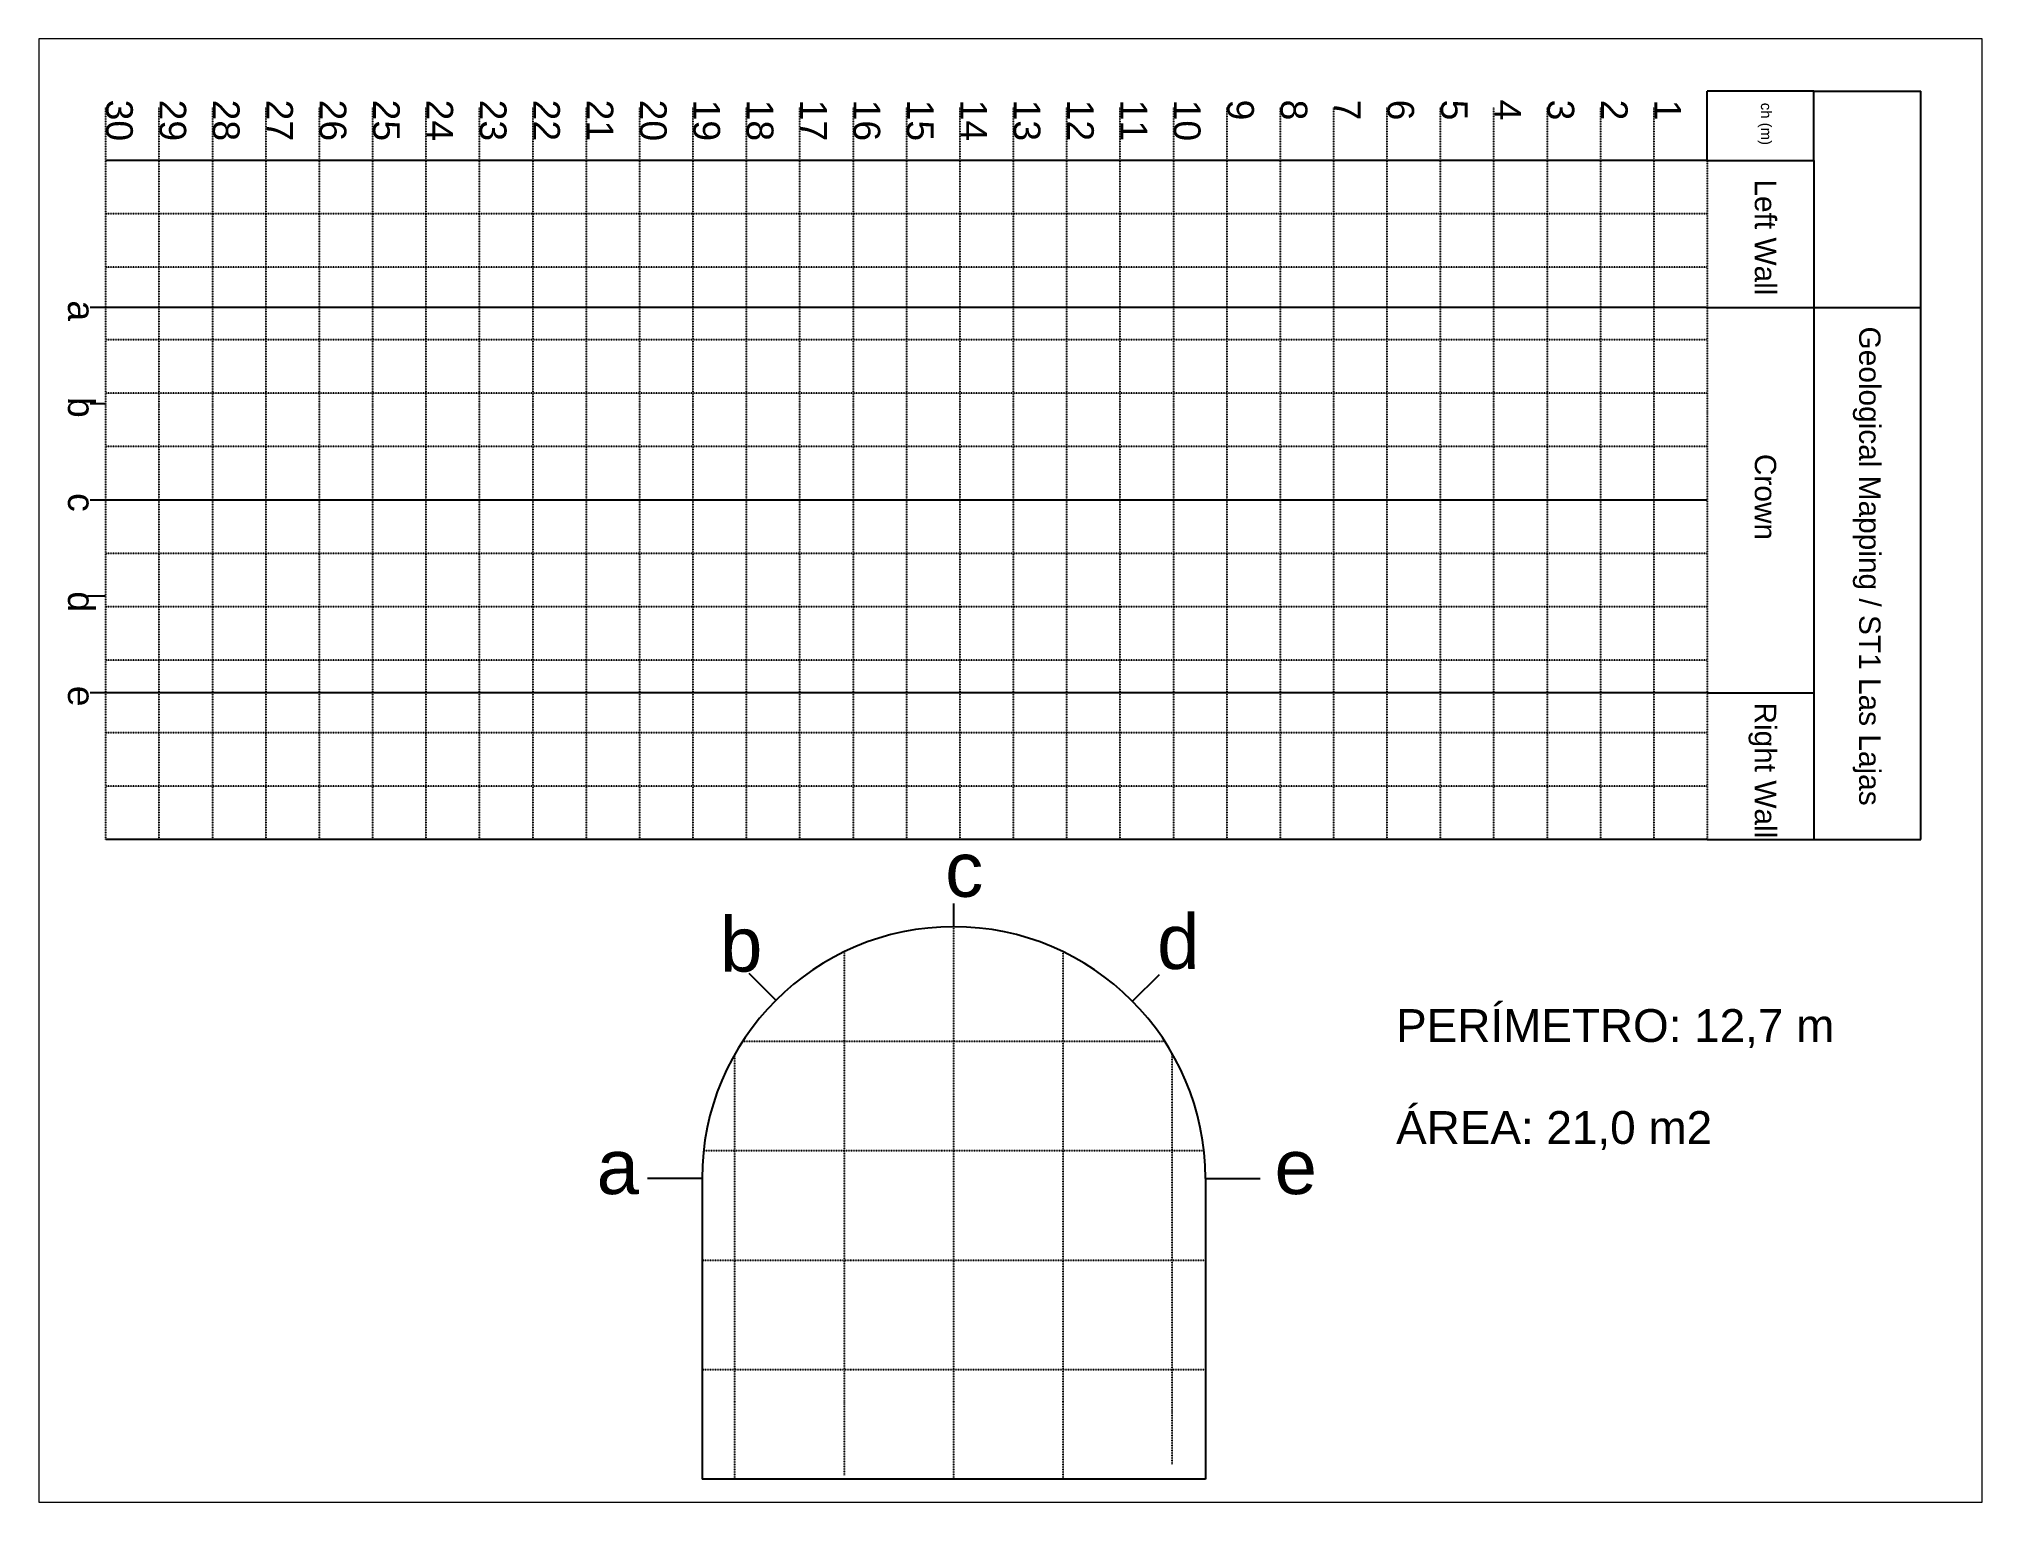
# Paper-space layout 'ST1 Lajas V2' of a CAD drawing. Header units: millimetres. Extents: x 2 to 254, y 2 to 192.
# The model-space entities are those that its viewports show. They can reach past a viewport. Long polylines and large blocks are cut down to what shows.
import ezdxf

# ---------------------------------------------------------------- set-up
doc = ezdxf.new("R2010")
doc.units = ezdxf.units.MM
doc.linetypes.add('ACAD_ISO02W100', pattern=[15, 12, -3])
doc.linetypes.add('ACAD_ISO07W100', pattern=[3, 0, -3])
doc.styles.get("Standard").update_dxf_attribs({"font": 'arial.ttf'})

msp = doc.modelspace()

# ---------------------------------------------------------------- linework, layer by layer
at = {"ltscale": 0.5}
for p, q in [((2105.851, 1520.949), (2103.851, 1520.949)), ((2103.851, 1519.651), (2103.851, 1520.949)), ((2105.851, 1519.651), (2105.851, 1520.949)), ((2105.851, 1520.949), (2107.851, 1520.949)), ((2107.851, 1506.931), (2107.851, 1520.949)), ((2103.851, 1519.651), (2105.851, 1519.651)), ((2105.851, 1519.651), (2105.851, 1506.931)), ((2073.851, 1516.901), (2073.559, 1516.901)), ((2103.851, 1516.901), (2105.851, 1516.901)), ((2105.851, 1516.901), (2107.851, 1516.901)), ((2073.851, 1515.091), (2073.559, 1515.091)), ((2073.851, 1513.291), (2073.559, 1513.291)), ((2073.851, 1511.491), (2073.512, 1511.491)), ((2073.851, 1509.681), (2073.559, 1509.681)), ((2103.851, 1509.681), (2105.851, 1509.681)), ((2103.851, 1506.931), (2105.851, 1506.931)), ((2105.851, 1506.931), (2107.851, 1506.931)), ((2089.737, 1505.298), (2089.737, 1505.734)), ((2086.407, 1503.92), (2085.907, 1504.421)), ((2093.085, 1503.903), (2093.59, 1504.404)), ((2085.024, 1500.584), (2083.999, 1500.584)), ((2094.451, 1500.584), (2095.475, 1500.584))]:
    msp.add_line(p, q, dxfattribs=at)
at = {"linetype": 'ACAD_ISO07W100', "ltscale": 0.05}
for p, q in [((2089.737, 1494.949), (2089.737, 1505.298)), ((2087.689, 1495.026), (2087.689, 1504.83)), ((2091.787, 1494.949), (2091.787, 1504.829)), ((2093.694, 1503.146), (2085.781, 1503.146)), ((2085.638, 1494.949), (2085.638, 1502.912)), ((2093.826, 1495.232), (2093.826, 1502.929)), ((2094.423, 1501.097), (2085.052, 1501.097)), ((2094.451, 1499.047), (2085.024, 1499.047)), ((2094.451, 1496.998), (2085.024, 1496.998))]:
    msp.add_line(p, q, dxfattribs=at)
for p, q in [((2085.024, 1500.584), (2085.024, 1494.949)), ((2094.451, 1500.584), (2094.451, 1494.949)), ((2094.451, 1494.949), (2085.024, 1494.949))]:
    msp.add_line(p, q)
for points in [[(2073.851, 1520.651), (2073.851, 1506.931)], [(2074.851, 1520.651), (2074.851, 1506.931)], [(2075.851, 1520.651), (2075.851, 1506.931)], [(2076.851, 1520.651), (2076.851, 1506.931)], [(2077.851, 1520.651), (2077.851, 1506.931)], [(2078.851, 1520.651), (2078.851, 1506.931)], [(2079.851, 1520.651), (2079.851, 1506.931)], [(2080.851, 1520.651), (2080.851, 1506.931)], [(2081.851, 1520.651), (2081.851, 1506.931)], [(2082.851, 1520.651), (2082.851, 1506.931)], [(2083.851, 1520.651), (2083.851, 1506.931)], [(2084.851, 1520.651), (2084.851, 1506.931)], [(2085.851, 1520.651), (2085.851, 1506.931)], [(2086.851, 1520.651), (2086.851, 1506.931)], [(2087.851, 1520.651), (2087.851, 1506.931)], [(2088.851, 1520.651), (2088.851, 1506.931)], [(2089.851, 1520.651), (2089.851, 1506.931)], [(2090.851, 1520.651), (2090.851, 1506.931)], [(2091.851, 1520.651), (2091.851, 1506.931)], [(2092.851, 1520.651), (2092.851, 1506.931)], [(2093.851, 1520.651), (2093.851, 1506.931)], [(2094.851, 1520.651), (2094.851, 1506.931)], [(2095.851, 1520.651), (2095.851, 1506.931)], [(2096.851, 1520.651), (2096.851, 1506.931)], [(2097.851, 1520.651), (2097.851, 1506.931)], [(2098.851, 1520.651), (2098.851, 1506.931)], [(2099.851, 1520.651), (2099.851, 1506.931)], [(2100.851, 1520.651), (2100.851, 1506.931)], [(2101.851, 1520.651), (2101.851, 1506.931)], [(2102.851, 1520.651), (2102.851, 1506.931)], [(2103.851, 1519.651), (2103.851, 1506.931)], [(2103.851, 1518.651), (2073.851, 1518.651)], [(2103.851, 1517.651), (2073.851, 1517.651)], [(2103.851, 1516.291), (2073.851, 1516.291)], [(2103.851, 1515.291), (2073.851, 1515.291)], [(2103.851, 1514.291), (2073.851, 1514.291)], [(2103.851, 1512.291), (2073.851, 1512.291)], [(2103.851, 1511.291), (2073.851, 1511.291)], [(2103.851, 1510.291), (2073.851, 1510.291)], [(2103.851, 1508.931), (2073.851, 1508.931)], [(2103.851, 1507.931), (2073.851, 1507.931)]]:
    msp.add_lwpolyline(points, dxfattribs=at)
at = {"color": 1, "linetype": 'ACAD_ISO02W100', "ltscale": 0.05}
for points in [[(2103.851, 1519.651), (2073.851, 1519.651)], [(2103.851, 1516.901), (2073.851, 1516.901)], [(2103.851, 1513.291), (2073.851, 1513.291)], [(2103.851, 1509.681), (2073.851, 1509.681)], [(2103.851, 1506.931), (2073.851, 1506.931)]]:
    msp.add_lwpolyline(points, dxfattribs=at)
msp.add_arc((2089.737, 1500.584), 4.714, 0, 180)

# ---------------------------------------------------------------- texts
at = {"ltscale": 0.5, "attachment_point": 1, "rotation": 270}
for s, width, insert, char_height in [('4', 0.85778, (2100.361, 1520.792), 0.5), ('30', 0.85778, (2074.361, 1520.792), 0.5), ('29', 0.85778, (2075.361, 1520.792), 0.5), ('28', 0.85778, (2076.361, 1520.792), 0.5), ('27', 0.85778, (2077.361, 1520.792), 0.5), ('26', 0.85778, (2078.361, 1520.792), 0.5), ('25', 0.85778, (2079.361, 1520.792), 0.5), ('24', 0.85778, (2080.361, 1520.792), 0.5), ('23', 0.85778, (2081.361, 1520.792), 0.5), ('22', 0.85778, (2082.361, 1520.792), 0.5), ('21', 0.85778, (2083.361, 1520.792), 0.5), ('20', 0.85778, (2084.361, 1520.792), 0.5), ('19', 0.85778, (2085.361, 1520.792), 0.5), ('18', 0.85778, (2086.361, 1520.792), 0.5), ('17', 0.85778, (2087.361, 1520.792), 0.5), ('16', 0.85778, (2088.361, 1520.792), 0.5), ('15', 0.85778, (2089.361, 1520.792), 0.5), ('14', 0.85778, (2090.361, 1520.792), 0.5), ('13', 0.85778, (2091.361, 1520.792), 0.5), ('12', 0.85778, (2092.361, 1520.792), 0.5), ('11', 0.85778, (2093.361, 1520.792), 0.5), ('10', 0.85778, (2094.361, 1520.792), 0.5), ('9', 0.85778, (2095.361, 1520.792), 0.5), ('8', 0.85778, (2096.361, 1520.792), 0.5), ('7', 0.85778, (2097.361, 1520.792), 0.5), ('6', 0.85778, (2098.361, 1520.792), 0.5), ('5', 0.85778, (2099.361, 1520.792), 0.5), ('3', 0.85778, (2101.361, 1520.792), 0.5), ('2', 0.85778, (2102.361, 1520.792), 0.5), ('1', 0.85778, (2103.361, 1520.792), 0.5), ('ch (m)', 0.85778, (2105.057, 1520.733), 0.2), ('Left Wall', 2.71954, (2105.143, 1519.298), 0.4), ('a', 0.85778, (2073.647, 1517.031), 0.5), ('Geological Mapping / ST1 Las Lajas', 9.08653, (2107.097, 1516.542), 0.4), ('b', 0.85778, (2073.647, 1515.221), 0.5), ('Crown', 2.71954, (2105.143, 1514.156), 0.4), ('c', 0.85778, (2073.647, 1513.421), 0.5), ('d', 0.85778, (2073.647, 1511.581), 0.5), ('e', 0.85778, (2073.647, 1509.811), 0.5), ('Right Wall', 2.71954, (2105.143, 1509.5), 0.4)]:
    msp.add_mtext_dynamic_manual_height_columns(s, width=width, gutter_width=12.5, heights=[0], dxfattribs=dict(at, insert=insert, char_height=char_height))
at = {"ltscale": 0.5, "attachment_point": 1}
for s, width, insert, char_height in [('c', 0.85778, (2089.576, 1506.883), 1.025), ('b', 0.85778, (2085.358, 1505.482), 1.025), ('d', 0.85778, (2093.547, 1505.531), 1.025), ('PERÍMETRO: 12,7 m ', 8.22678, (2098.024, 1503.754), 0.61482), ('ÁREA: 21,0 m2 ', 6.15291, (2098.024, 1501.844), 0.61482), ('a', 0.85778, (2083.048, 1501.314), 1.025), ('e', 0.85778, (2095.746, 1501.314), 1.025)]:
    msp.add_mtext_dynamic_manual_height_columns(s, width=width, gutter_width=12.5, heights=[0], dxfattribs=dict(at, insert=insert, char_height=char_height))

psp = doc.layouts.new('ST1 Lajas V2')

# ---------------------------------------------------------------- viewports
at = {"layer": '0', "ltscale": 0.5}
psp.add_viewport(center=(128.12, 97.15), size=(252.32, 190.0183), view_center_point=(2090.801, 1508.225), view_height=27.41218, dxfattribs=at)

doc.saveas('drawing.dxf')
